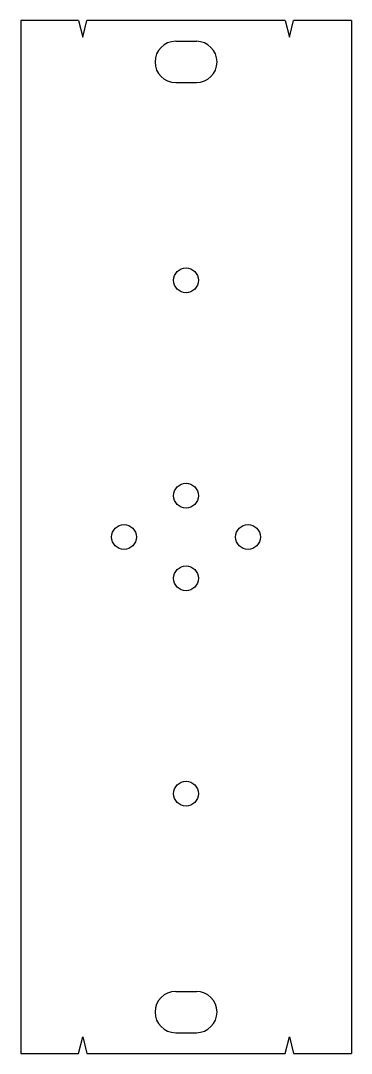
# Model space of a CAD drawing. Extents: x 0 to 160, y 2 to 502.
import ezdxf

# ---------------------------------------------------------------- set-up
doc = ezdxf.new("R2010")
doc.units = 0
doc.layers.get('0').update_dxf_attribs({"linetype": 'CONTINUOUS'})

msp = doc.modelspace()

# ---------------------------------------------------------------- linework, layer by layer
for p, q in [((0.48, 502.16), (0.48, 2.16)), ((28.48, 502.16), (0.48, 502.16)), ((28.48, 502.16), (30.48, 494.16)), ((30.48, 494.16), (32.48, 502.16)), ((128.48, 502.16), (32.48, 502.16)), ((128.48, 502.16), (130.48, 494.16)), ((130.48, 494.16), (132.48, 502.16)), ((160.48, 502.16), (132.48, 502.16)), ((160.48, 502.16), (160.48, 2.16)), ((75.48, 492.16), (85.48, 492.16)), ((75.48, 472.16), (85.48, 472.16)), ((75.48, 32.16), (85.48, 32.16)), ((28.48, 2.16), (30.48, 10.16)), ((30.48, 10.16), (32.48, 2.16)), ((75.48, 12.16), (85.48, 12.16)), ((128.48, 2.16), (130.48, 10.16)), ((130.48, 10.16), (132.48, 2.16)), ((0.48, 2.16), (28.48, 2.16)), ((32.48, 2.16), (128.48, 2.16)), ((132.48, 2.16), (160.48, 2.16))]:
    msp.add_line(p, q)
for centre in [(80.48, 376.44), (80.48, 272.16), (50.48, 252.16), (110.48, 252.16), (80.48, 232.16), (80.48, 127.89)]:
    msp.add_circle(centre, 6)
for centre, start, end in [((75.48, 482.16), 90, 270), ((85.48, 482.16), 270, 90), ((75.48, 22.16), 90, 270), ((85.48, 22.16), 270, 90)]:
    msp.add_arc(centre, 10, start, end)

doc.saveas('drawing.dxf')
